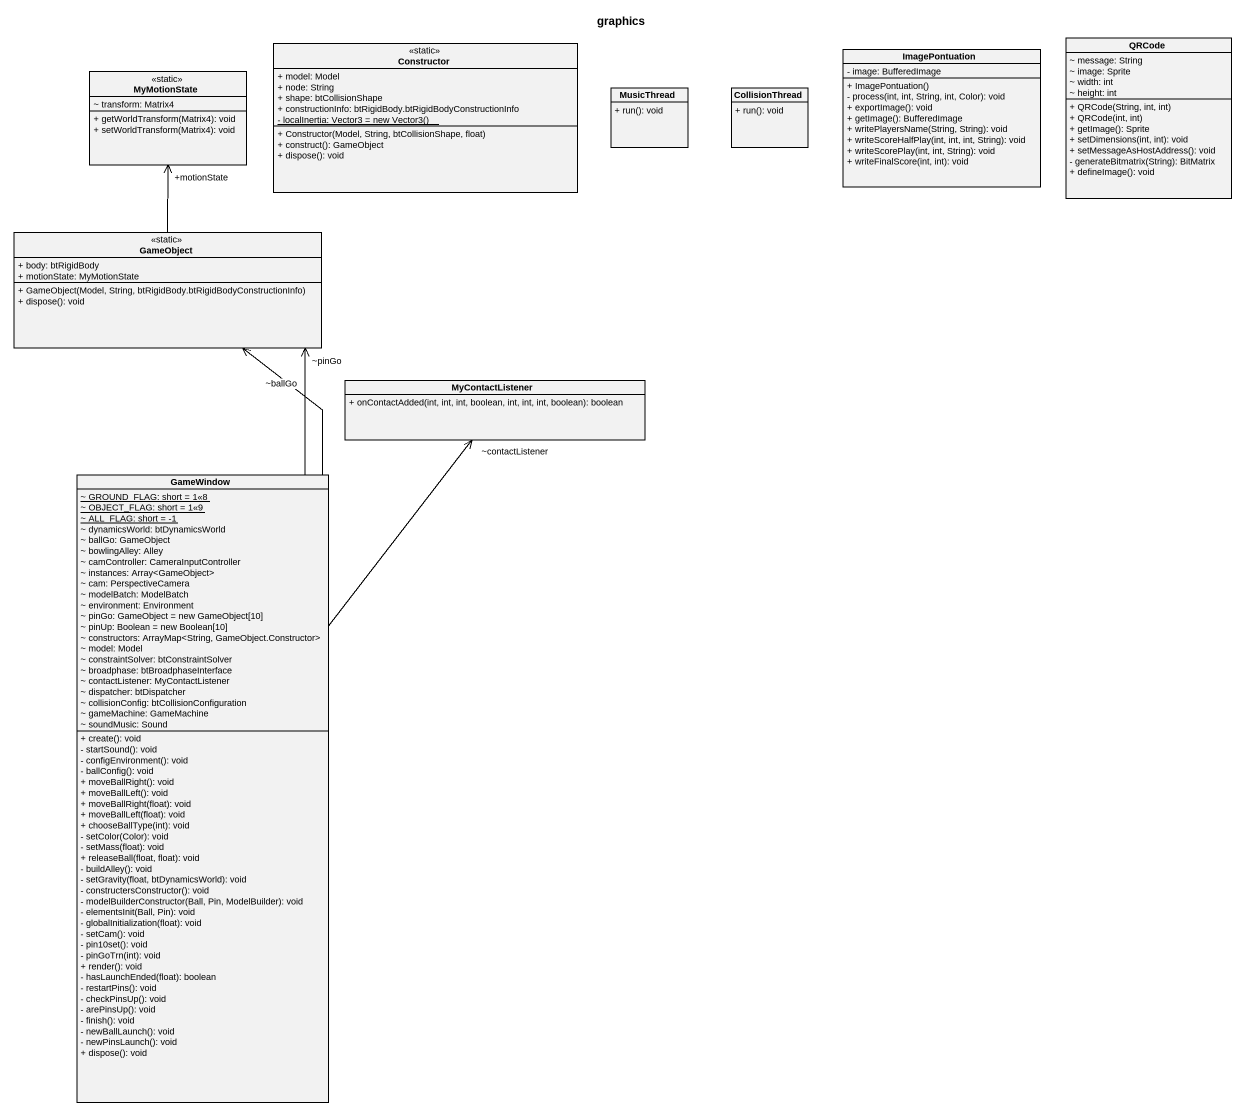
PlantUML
@startuml
title graphics
hide circle
hide empty members
skinparam classAttributeIconSize 0
class MyMotionState <<static>> {
  ~ transform: Matrix4
  + getWorldTransform(Matrix4): void
  + setWorldTransform(Matrix4): void
}
class Constructor <<static>> {
  + model: Model
  + node: String
  + shape: btCollisionShape
  + constructionInfo: btRigidBody.btRigidBodyConstructionInfo
  {static} {field} - localInertia: Vector3 = new Vector3()
  + Constructor(Model, String, btCollisionShape, float)
  + construct(): GameObject
  + dispose(): void
}
class ImagePontuation {
  - image: BufferedImage
  + ImagePontuation()
  - process(int, int, String, int, Color): void
  + exportImage(): void
  + getImage(): BufferedImage
  + writePlayersName(String, String): void
  + writeScoreHalfPlay(int, int, int, String): void
  + writeScorePlay(int, int, String): void
  + writeFinalScore(int, int): void
}
class QRCode {
  ~ message: String
  ~ image: Sprite
  ~ width: int
  ~ height: int
  + QRCode(String, int, int)
  + QRCode(int, int)
  + getImage(): Sprite
  + setDimensions(int, int): void
  + setMessageAsHostAddress(): void
  - generateBitmatrix(String): BitMatrix
  + defineImage(): void
}
class MusicThread {
  + run(): void
}
class CollisionThread {
  + run(): void
}
class GameObject <<static>> {
  + body: btRigidBody
  + motionState: MyMotionState
  + GameObject(Model, String, btRigidBody.btRigidBodyConstructionInfo)
  + dispose(): void
}
class MyContactListener {
  + onContactAdded(int, int, int, boolean, int, int, int, boolean): boolean
}
class GameWindow {
  {static} ~ GROUND_FLAG: short = 1<<8
  {static} ~ OBJECT_FLAG: short = 1<<9
  {static} ~ ALL_FLAG: short = -1
  ~ dynamicsWorld: btDynamicsWorld
  ~ ballGo: GameObject
  ~ bowlingAlley: Alley
  ~ camController: CameraInputController
  ~ instances: Array<GameObject>
  ~ cam: PerspectiveCamera
  ~ modelBatch: ModelBatch
  ~ environment: Environment
  ~ pinGo: GameObject = new GameObject[10]
  ~ pinUp: Boolean = new Boolean[10]
  ~ constructors: ArrayMap<String, GameObject.Constructor>
  ~ model: Model
  ~ constraintSolver: btConstraintSolver
  ~ broadphase: btBroadphaseInterface
  ~ contactListener: MyContactListener
  ~ dispatcher: btDispatcher
  ~ collisionConfig: btCollisionConfiguration
  ~ gameMachine: GameMachine
  ~ soundMusic: Sound
  + create(): void
  - startSound(): void
  - configEnvironment(): void
  - ballConfig(): void
  + moveBallRight(): void
  + moveBallLeft(): void
  + moveBallRight(float): void
  + moveBallLeft(float): void
  + chooseBallType(int): void
  - setColor(Color): void
  - setMass(float): void
  + releaseBall(float, float): void
  - buildAlley(): void
  - setGravity(float, btDynamicsWorld): void
  - constructersConstructor(): void
  - modelBuilderConstructor(Ball, Pin, ModelBuilder): void
  - elementsInit(Ball, Pin): void
  - globalInitialization(float): void
  - setCam(): void
  - pin10set(): void
  - pinGoTrn(int): void
  + render(): void
  - hasLaunchEnded(float): boolean
  - restartPins(): void
  - checkPinsUp(): void
  - arePinsUp(): void
  - finish(): void
  - newBallLaunch(): void
  - newPinsLaunch(): void
  + dispose(): void
}
GameObject -up-> "+motionState" MyMotionState
GameWindow -up-> "~ballGo" GameObject
GameWindow -up-> "~pinGo" GameObject
GameWindow -up-> "~contactListener" MyContactListener
@enduml
